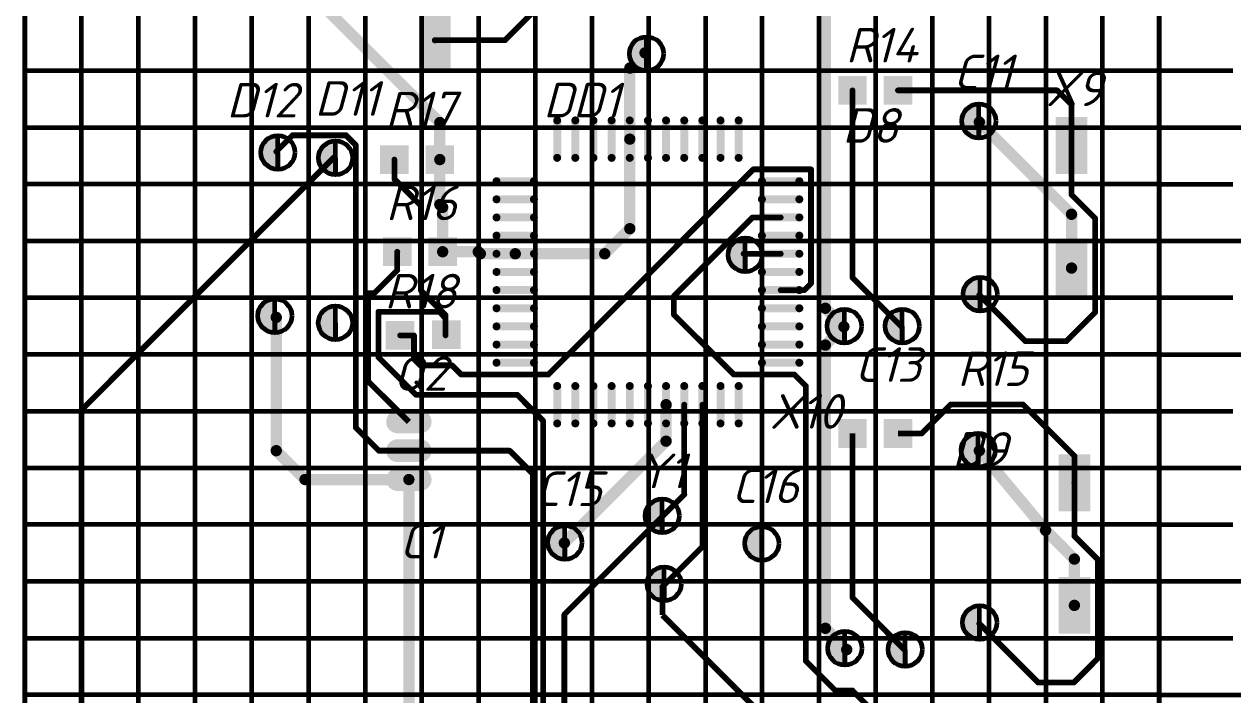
# Model space of a CAD drawing. Header units: millimetres. Extents: x 0 to 9139, y -367 to 2333.
# Drawn here: x 5733.5 to 5840, y 1588.2 to 1647.3 of the extents above; entities that cross this region are included whole.
import ezdxf

# ---------------------------------------------------------------- set-up
doc = ezdxf.new("R2010")
doc.units = ezdxf.units.MM
doc.header["$LTSCALE"] = 0.5
doc.layers.get('0').update_dxf_attribs({"lineweight": 60})
doc.layers.get('Defpoints').update_dxf_attribs({"color": 5})
for name, color, linetype in [('3-размеры', 6, 'Continuous'), ('TopLayer', 1, 'Continuous'), ('TopOverlay', 2, 'Continuous')]:
    doc.layers.add(name, color=color, linetype=linetype)
doc.layers.add('Слой1', color=7, linetype='Continuous', lineweight=60)
doc.styles.get("Standard").update_dxf_attribs({"font": 'isocpeui.ttf', "width": 0.9})
doc.dimstyles.new('ISO-25', dxfattribs={"dimtxt": 3.5, "dimasz": 3.5, "dimexe": 2, "dimexo": 0, "dimgap": 1, "dimtad": 1, "dimtoh": 1, "dimdec": 0, "dimtxsty": 'Standard', "dimcen": 2.5, "dimadec": 0, "dimazin": 0, "dimtfac": 1, "dimtdec": 0, "dimtmove": 0, "dimatfit": 3, "dimldrblk": 'DOTSMALL', "dimfxl": 1, "dimarcsym": 0})

# ---------------------------------------------------------------- blocks, each defined once
blk = doc.blocks.new('*U71')
blk.add_line((0, 1.97), (0, -1.97))
blk = doc.blocks.new('*U72')
at = {"color": 0, "linetype": 'ByBlock', "lineweight": -2, "transparency": 16777216}
for p in [(100, 0), (110, 0), (120, 0), (130, 0), (140, 0), (150, 0)]:
    blk.add_blockref('*U71', p, dxfattribs=at)
blk = doc.blocks.new('*U67')
blk.add_line((3.25, 0), (-3.25, 0))
blk = doc.blocks.new('*U68')
at = {"color": 0, "linetype": 'ByBlock', "lineweight": -2, "transparency": 16777216}
for p in [(0, -95), (0, -100), (0, -105), (0, -110), (0, -115), (0, -120), (0, -125), (0, -130), (0, -135), (0, -140), (0, -145), (0, -150)]:
    blk.add_blockref('*U67', p, dxfattribs=at)
blk = doc.blocks.new('*D83')
at = {"layer": '3-размеры', "color": 0, "lineweight": -2, "transparency": 16777216}
for p, q in [((5733.51, 1793.23), (5715.27, 1793.23)), ((5717.27, 1789.73), (5717.27, 1491.73)), ((5733.51, 1488.23), (5715.27, 1488.23))]:
    blk.add_line(p, q, dxfattribs=at)
at = {"layer": '3-размеры', "color": 0, "transparency": 16777216}
for points in [[(5716.68, 1789.73), (5717.85, 1789.73), (5717.27, 1793.23)], [(5716.68, 1491.73), (5717.85, 1491.73), (5717.27, 1488.23)]]:
    blk.add_solid(points, dxfattribs=at)
at = {"layer": 'Defpoints', "color": 0, "transparency": 16777216}
for p in [(5733.51, 1793.23), (5717.27, 1488.23), (5733.51, 1488.23)]:
    blk.add_point(p, dxfattribs=at)
at = {"layer": '3-размеры', "color": 0, "transparency": 16777216, "insert": (5714.52, 1640.73), "char_height": 3.5, "attachment_point": 5, "rotation": 90}
blk.add_mtext('150h12', dxfattribs=at)
blk = doc.blocks.new('_DotSmall')
at = {"color": 0, "linetype": 'ByBlock', "const_width": 0.5}
blk.add_lwpolyline([(-0.0625, 0, 1), (0.0625, 0, 1)], format="xyb", close=True, dxfattribs=at)
blk = doc.blocks.new('*D78')
at = {"layer": '3-размеры', "color": 0, "lineweight": -2, "transparency": 16777216}
for p, q in [((5738.51, 1783.23), (5725.18, 1783.23)), ((5727.18, 1779.73), (5727.18, 1496.76)), ((5738.52, 1493.26), (5725.18, 1493.26))]:
    blk.add_line(p, q, dxfattribs=at)
at = {"layer": '3-размеры', "color": 0, "transparency": 16777216}
for points in [[(5726.6, 1779.73), (5727.76, 1779.73), (5727.18, 1783.23)], [(5726.6, 1496.76), (5727.76, 1496.76), (5727.18, 1493.26)]]:
    blk.add_solid(points, dxfattribs=at)
at = {"layer": 'Defpoints', "color": 0, "transparency": 16777216}
for p in [(5738.51, 1783.23), (5727.18, 1493.26), (5738.52, 1493.26)]:
    blk.add_point(p, dxfattribs=at)
at = {"layer": '3-размеры', "color": 0, "transparency": 16777216, "insert": (5724.43, 1638.25), "char_height": 3.5, "attachment_point": 5, "rotation": 90}
blk.add_mtext('145%%P0.2', dxfattribs=at)
blk = doc.blocks.new('*U73')
for p, q in [((5, 152.5), (5, -152.5)), ((-5, 147.5), (-5, -152.5)), ((0.01, -152.5), (0.01, 147.5))]:
    blk.add_line(p, q)
blk = doc.blocks.new('*U74')
at = {"color": 0, "linetype": 'ByBlock', "lineweight": -2, "transparency": 16777216}
for p in [(0, 0), (15, 0), (30, 0), (45, 0), (60, 0), (75, 0), (90, 0)]:
    blk.add_blockref('*U73', p, dxfattribs=at)
blk = doc.blocks.new('*U75')
for p, q in [((50, 5), (-50, 5)), ((-50, 0), (50, 0)), ((-50, -5), (50, -5))]:
    blk.add_line(p, q)
blk = doc.blocks.new('*U76')
at = {"color": 0, "linetype": 'ByBlock', "lineweight": -2, "transparency": 16777216}
for p in [(0, 150), (0, 135), (0, 120), (0, 105), (0, 90)]:
    blk.add_blockref('*U75', p, dxfattribs=at)

msp = doc.modelspace()

# ---------------------------------------------------------------- hatches: boundary and pattern name
h = msp.add_hatch(color=256)
h.dxf.hatch_style = 1
h.paths.add_polyline_path([(5788.32, 1646.22, 0.414214), (5786.82, 1644.72, 0.414214), (5788.32, 1643.22)])
h = msp.add_hatch(color=256)
h.dxf.hatch_style = 1
h.paths.add_polyline_path([(5817.62, 1640.29, 0.414214), (5816.12, 1638.79, 0.414214), (5817.62, 1637.29), (5817.62, 1638.79)])
h = msp.add_hatch(color=256)
h.dxf.hatch_style = 1
h.paths.add_polyline_path([(5755.83, 1637.52, 0.414214), (5754.33, 1636.02, 0.414214), (5755.83, 1634.52), (5755.83, 1636.02)])
h = msp.add_hatch(color=256)
h.dxf.hatch_style = 1
h.paths.add_polyline_path([(5760.91, 1637.04, 0.414214), (5759.41, 1635.54, 0.414214), (5760.91, 1634.04), (5760.91, 1635.54)])
h = msp.add_hatch(color=256)
h.dxf.hatch_style = 1
h.paths.add_polyline_path([(5797.03, 1628.5, 0.414214), (5795.53, 1627, 0.414214), (5797.03, 1625.5), (5797.03, 1627)])
h = msp.add_hatch(color=256)
h.dxf.hatch_style = 1
h.paths.add_polyline_path([(5817.74, 1625.03, 0.414214), (5816.24, 1623.53, 0.414214), (5817.74, 1622.03), (5817.74, 1623.53)])
h = msp.add_hatch(color=256)
h.dxf.hatch_style = 1
h.paths.add_polyline_path([(5755.56, 1623.13, 0.414214), (5754.06, 1621.63, 0.414214), (5755.56, 1620.13), (5755.56, 1621.63)])
h = msp.add_hatch(color=256)
h.dxf.hatch_style = 1
h.paths.add_polyline_path([(5760.89, 1622.51, 0.414214), (5759.39, 1621.01, 0.414214), (5760.89, 1619.51), (5760.89, 1621.01)])
h = msp.add_hatch(color=256)
h.dxf.hatch_style = 1
h.paths.add_polyline_path([(5805.76, 1622.22, 0.414214), (5804.26, 1620.72, 0.414214), (5805.76, 1619.22), (5805.76, 1620.72)])
h = msp.add_hatch(color=256)
h.dxf.hatch_style = 1
h.paths.add_polyline_path([(5810.87, 1622.22, 0.414214), (5809.37, 1620.72, 0.414214), (5810.87, 1619.22), (5810.87, 1620.72)])
h = msp.add_hatch(color=256)
h.dxf.hatch_style = 1
h.paths.add_polyline_path([(5817.57, 1611.28, 0.414214), (5816.07, 1609.78, 0.414214), (5817.57, 1608.28), (5817.57, 1609.78)])
h = msp.add_hatch(color=256)
h.dxf.hatch_style = 1
h.paths.add_polyline_path([(5789.71, 1605.5, 0.414214), (5788.21, 1604, 0.414214), (5789.71, 1602.5), (5789.71, 1604)])
h = msp.add_hatch(color=256)
h.dxf.hatch_style = 1
h.paths.add_polyline_path([(5781.13, 1603.16, 0.414214), (5779.63, 1601.66, 0.414214), (5781.13, 1600.16), (5781.13, 1601.66)])
h = msp.add_hatch(color=256)
h.dxf.hatch_style = 1
h.paths.add_polyline_path([(5798.48, 1603.07, 0.414214), (5796.98, 1601.57, 0.414214), (5798.48, 1600.07), (5798.48, 1601.57)])
h = msp.add_hatch(color=256)
h.dxf.hatch_style = 1
h.paths.add_polyline_path([(5789.87, 1599.5, 0.414214), (5788.37, 1598, 0.414214), (5789.87, 1596.5), (5789.87, 1598)])
h = msp.add_hatch(color=256)
h.dxf.hatch_style = 1
h.paths.add_polyline_path([(5817.69, 1596.1, 0.414214), (5816.19, 1594.6, 0.414214), (5817.69, 1593.1), (5817.69, 1594.6)])
h = msp.add_hatch(color=256)
h.dxf.hatch_style = 1
h.paths.add_polyline_path([(5805.8, 1593.83, 0.414214), (5804.3, 1592.33, 0.414214), (5805.8, 1590.83), (5805.8, 1592.33)])
h = msp.add_hatch(color=256)
h.dxf.hatch_style = 1
h.paths.add_polyline_path([(5811.12, 1593.73, 0.414214), (5809.62, 1592.23, 0.414214), (5811.12, 1590.73), (5811.12, 1592.23)])

# ---------------------------------------------------------------- linework, layer by layer
for p, q in [((5733.51, 1488.23), (5733.51, 1788.23)), ((5833.51, 1488.23), (5833.51, 1788.23)), ((5833.51, 1785.73), (5833.51, 1488.23))]:
    msp.add_line(p, q)
at = {"layer": 'TopLayer'}
for points, const_width in [([(5770.1, 1638.65), (5755.09, 1653.65)], 1), ([(5804.09, 1622.29), (5804.09, 1649.77)], 1), ([(5778.29, 1648.35), (5775.85, 1645.91)], 0.508), ([(5775.85, 1645.91), (5769.65, 1645.91)], 0.508), ([(5769.65, 1645.89), (5769.65, 1645.91)], 0.508), ([(5788.19, 1644.79), (5786.85, 1643.45)], 1), ([(5786.85, 1637.19), (5786.85, 1643.45)], 1), ([(5806.48, 1624.98), (5806.48, 1641.49)], 0.508), ([(5824.52, 1641.49), (5810.48, 1641.49)], 0.508), ([(5825.79, 1640.22), (5824.52, 1641.49)], 0.508), ([(5825.79, 1636.63), (5825.79, 1640.22)], 0.508), ([(5770.1, 1635.39), (5770.1, 1638.65)], 1), ([(5780.45, 1638.84), (5780.45, 1635.54)], 0.7), ([(5782.05, 1638.84), (5782.05, 1635.54)], 0.7), ([(5783.65, 1638.84), (5783.65, 1635.54)], 0.7), ([(5785.25, 1638.84), (5785.25, 1635.54)], 0.7), ([(5786.85, 1638.84), (5786.85, 1635.54)], 0.7), ([(5788.45, 1638.84), (5788.45, 1635.54)], 0.7), ([(5790.05, 1638.84), (5790.05, 1635.54)], 0.7), ([(5791.65, 1638.84), (5791.65, 1635.54)], 0.7), ([(5793.25, 1638.84), (5793.25, 1635.54)], 0.7), ([(5794.85, 1638.84), (5794.85, 1635.54)], 0.7), ([(5796.45, 1638.84), (5796.45, 1635.54)], 0.7), ([(5825.79, 1630.57), (5817.66, 1638.7)], 1), ([(5757.12, 1637.53), (5755.68, 1636.09)], 0.508), ([(5761.83, 1637.53), (5757.12, 1637.53)], 0.508), ([(5762.69, 1636.66), (5761.83, 1637.53)], 0.508), ([(5786.85, 1629.3), (5786.85, 1637.19)], 1), ([(5762.69, 1611.77), (5762.69, 1636.66)], 0.508), ([(5825.79, 1632.3), (5825.79, 1636.63)], 0.508), ([(5760.76, 1635.58), (5738.51, 1613.33)], 0.508), ([(5766.1, 1633.67), (5766.1, 1635.39)], 0.508), ([(5770.1, 1631.43), (5770.1, 1635.39)], 1), ([(5797.74, 1634.53), (5779.66, 1616.45)], 0.508), ([(5802.82, 1634.53), (5797.74, 1634.53)], 0.508), ([(5802.82, 1624.47), (5802.82, 1634.53)], 0.508), ([(5768.43, 1631.33), (5766.1, 1633.67)], 0.508), ([(5778.4, 1633.49), (5775.1, 1633.49)], 0.7), ([(5801.8, 1633.49), (5798.5, 1633.49)], 0.7), ([(5827.87, 1630.21), (5825.79, 1632.3)], 0.508), ([(5768.43, 1623.85), (5768.43, 1631.33)], 0.508), ([(5770.35, 1631.18), (5770.1, 1631.43)], 1), ([(5770.35, 1627.27), (5770.35, 1631.18)], 1), ([(5778.4, 1631.89), (5775.1, 1631.89)], 0.7), ([(5801.8, 1631.89), (5798.5, 1631.89)], 0.7), ([(5778.4, 1630.29), (5775.1, 1630.29)], 0.7), ([(5797.67, 1630.29), (5790.73, 1623.35)], 0.508), ([(5800.15, 1630.29), (5797.67, 1630.29)], 0.508), ([(5801.8, 1630.29), (5798.5, 1630.29)], 0.7), ([(5825.79, 1625.83), (5825.79, 1630.57)], 1), ([(5827.87, 1621.93), (5827.87, 1630.21)], 0.508), ([(5786.85, 1629.3), (5784.64, 1627.09)], 1), ([(5778.4, 1628.69), (5775.1, 1628.69)], 0.7), ([(5801.8, 1628.69), (5798.5, 1628.69)], 0.7), ([(5766.35, 1625.64), (5766.35, 1627.27)], 0.508), ([(5773.49, 1627.27), (5770.35, 1627.27)], 1), ([(5773.67, 1627.09), (5773.49, 1627.27)], 1), ([(5776.75, 1627.09), (5773.67, 1627.09)], 1), ([(5778.4, 1627.09), (5775.1, 1627.09)], 0.7), ([(5784.64, 1627.09), (5776.75, 1627.09)], 1), ([(5800.15, 1627.09), (5796.88, 1627.09)], 0.508), ([(5801.8, 1627.09), (5798.5, 1627.09)], 0.7), ([(5766.35, 1625.64), (5764.32, 1623.61)], 0.508), ([(5778.4, 1625.49), (5775.1, 1625.49)], 0.7), ([(5801.8, 1625.49), (5798.5, 1625.49)], 0.7), ([(5810.8, 1620.66), (5806.48, 1624.98)], 0.508), ([(5764.32, 1623.61), (5763.78, 1623.61)], 0.508), ([(5763.78, 1615.86), (5763.78, 1623.61)], 0.508), ([(5770.6, 1621.68), (5768.43, 1623.85)], 0.508), ([(5778.4, 1623.89), (5775.1, 1623.89)], 0.7), ([(5801.8, 1623.89), (5798.5, 1623.89)], 0.7), ([(5802.24, 1623.89), (5800.15, 1623.89)], 0.508), ([(5802.82, 1624.47), (5802.24, 1623.89)], 0.508), ([(5790.73, 1621.73), (5790.73, 1623.35)], 0.508), ([(5805.72, 1620.66), (5804.09, 1622.29)], 1), ([(5821.72, 1619.39), (5817.66, 1623.46)], 0.508), ([(5755.68, 1609.74), (5755.68, 1621.49)], 1), ([(5764.69, 1617.97), (5764.69, 1621.98)], 0.508), ([(5770.05, 1621.98), (5764.69, 1621.98)], 0.508), ([(5770.6, 1621.42), (5770.05, 1621.98)], 0.508), ([(5770.6, 1621.42), (5770.6, 1621.68)], 0.508), ([(5770.6, 1619.9), (5770.6, 1621.42)], 0.508), ([(5778.4, 1622.29), (5775.1, 1622.29)], 0.7), ([(5796.02, 1616.45), (5790.73, 1621.73)], 0.508), ([(5801.8, 1622.29), (5798.5, 1622.29)], 0.7), ([(5827.87, 1621.93), (5825.33, 1619.39)], 0.508), ([(5778.4, 1620.69), (5775.1, 1620.69)], 0.7), ([(5801.8, 1620.69), (5798.5, 1620.69)], 0.7), ([(5805.72, 1620.66), (5804.09, 1619.04)], 1), ([(5767.82, 1619.9), (5766.6, 1619.9)], 0.508), ([(5767.82, 1617.82), (5767.82, 1619.9)], 0.508), ([(5825.33, 1619.39), (5821.72, 1619.39)], 0.508), ([(5778.4, 1619.09), (5775.1, 1619.09)], 0.7), ([(5801.8, 1619.09), (5798.5, 1619.09)], 0.7), ([(5804.09, 1594.09), (5804.09, 1619.04)], 1), ([(5767.99, 1614.67), (5764.69, 1617.97)], 0.508), ([(5768.38, 1617.26), (5767.82, 1617.82)], 0.508), ([(5771.18, 1617.26), (5768.38, 1617.26)], 0.508), ([(5771.99, 1616.45), (5771.18, 1617.26)], 0.508), ([(5778.4, 1617.49), (5775.1, 1617.49)], 0.7), ([(5801.8, 1617.49), (5798.5, 1617.49)], 0.7), ([(5779.66, 1616.45), (5771.99, 1616.45)], 0.508), ([(5801.35, 1616.45), (5796.02, 1616.45)], 0.508), ([(5802.37, 1615.43), (5801.35, 1616.45)], 0.508), ([(5767.37, 1612.28), (5763.78, 1615.86)], 0.508), ([(5780.45, 1615.44), (5780.45, 1612.14)], 0.7), ([(5782.05, 1615.44), (5782.05, 1612.14)], 0.7), ([(5783.65, 1615.44), (5783.65, 1612.14)], 0.7), ([(5785.25, 1615.44), (5785.25, 1612.14)], 0.7), ([(5786.85, 1615.44), (5786.85, 1612.14)], 0.7), ([(5788.45, 1615.44), (5788.45, 1612.14)], 0.7), ([(5790.05, 1615.44), (5790.05, 1612.14)], 0.7), ([(5791.65, 1615.44), (5791.65, 1612.14)], 0.7), ([(5793.25, 1615.44), (5793.25, 1612.14)], 0.7), ([(5794.85, 1615.44), (5794.85, 1612.14)], 0.7), ([(5796.45, 1615.44), (5796.45, 1612.14)], 0.7), ([(5802.37, 1591.2), (5802.37, 1615.43)], 0.508), ([(5776.92, 1614.67), (5767.99, 1614.67)], 0.508), ([(5779.2, 1612.38), (5776.92, 1614.67)], 0.508), ([(5790.05, 1610.58), (5790.05, 1613.79)], 1), ([(5738.51, 1510.46), (5738.51, 1613.33)], 0.508), ([(5766.37, 1612.28), (5768.37, 1612.28)], 2), ([(5791.65, 1605.88), (5791.65, 1613.79)], 0.508), ([(5793.25, 1601.28), (5793.25, 1613.79)], 0.508), ([(5815.12, 1613.8), (5812.58, 1611.26)], 0.508), ([(5821.52, 1613.8), (5815.12, 1613.8)], 0.508), ([(5826.04, 1609.28), (5821.52, 1613.8)], 0.508), ([(5779.2, 1585.36), (5779.2, 1612.38)], 0.508), ([(5764.72, 1609.74), (5762.69, 1611.77)], 0.508), ([(5790.05, 1610.58), (5781.08, 1601.61)], 1), ([(5806.48, 1596.79), (5806.48, 1611.26)], 0.508), ([(5812.58, 1611.26), (5810.48, 1611.26)], 0.508), ([(5758.22, 1607.2), (5755.68, 1609.74)], 1), ([(5767.37, 1609.74), (5764.72, 1609.74)], 0.508), ([(5766.37, 1609.74), (5768.37, 1609.74)], 2), ([(5776.26, 1609.74), (5767.37, 1609.74)], 0.508), ([(5778.29, 1607.71), (5776.26, 1609.74)], 0.508), ([(5823.5, 1602.73), (5817.66, 1609.74)], 1), ([(5826.04, 1606.91), (5826.04, 1609.28)], 0.508), ([(5766.37, 1607.2), (5768.37, 1607.2)], 2), ([(5778.29, 1579.26), (5778.29, 1607.71)], 0.508), ([(5767.37, 1607.2), (5758.22, 1607.2)], 1), ([(5767.37, 1585.86), (5767.37, 1607.2)], 1), ([(5826.04, 1602.22), (5826.04, 1606.91)], 0.508), ([(5791.65, 1605.88), (5789.72, 1603.95)], 0.508), ([(5789.72, 1603.95), (5781.08, 1595.31)], 0.508), ([(5826.04, 1600.19), (5823.5, 1602.73)], 1), ([(5793.25, 1601.28), (5789.72, 1597.75)], 0.508), ([(5828.12, 1600.14), (5826.04, 1602.22)], 0.508), ([(5826.04, 1596.11), (5826.04, 1600.19)], 1), ([(5828.12, 1591.45), (5828.12, 1600.14)], 0.508), ([(5789.72, 1595.26), (5789.72, 1597.75)], 0.508), ([(5811.05, 1592.21), (5806.48, 1596.79)], 0.508), ([(5781.08, 1586.37), (5781.08, 1595.31)], 0.508), ([(5798.61, 1586.37), (5789.72, 1595.26)], 0.508), ([(5805.97, 1592.21), (5804.09, 1594.09)], 1), ([(5822.84, 1589.32), (5817.66, 1594.5)], 0.508), ([(5804.96, 1588.61), (5802.37, 1591.2)], 0.508), ([(5828.12, 1591.45), (5825.99, 1589.32)], 0.508), ([(5806.47, 1588.61), (5804.96, 1588.61)], 0.508), ([(5810.74, 1584.34), (5806.47, 1588.61)], 0.508), ([(5825.99, 1589.32), (5822.84, 1589.32)], 0.508)]:
    msp.add_lwpolyline(points, dxfattribs=dict(at, const_width=const_width))
for points, const_width in [([(5769.78, 1645.91, -1), (5769.53, 1645.91, -1)], 0.254), ([(5769.78, 1645.91, -1), (5769.53, 1645.91, -1)], 0.254), ([(5769.78, 1645.89, -1), (5769.53, 1645.89, -1)], 0.254), ([(5775.98, 1645.91, -1), (5775.72, 1645.91, -1)], 0.254), ([(5775.98, 1645.91, -1), (5775.72, 1645.91, -1)], 0.254), ([(5788.44, 1644.79, -1), (5787.94, 1644.79, -1)], 0.5), ([(5787.1, 1643.45, -1), (5786.6, 1643.45, -1)], 0.5), ([(5787.1, 1643.45, -1), (5786.6, 1643.45, -1)], 0.5), ([(5806.61, 1641.49, -1), (5806.36, 1641.49, -1)], 0.254), ([(5810.61, 1641.49, -1), (5810.36, 1641.49, -1)], 0.254), ([(5824.64, 1641.49, -1), (5824.39, 1641.49, -1)], 0.254), ([(5824.64, 1641.49, -1), (5824.39, 1641.49, -1)], 0.254), ([(5825.91, 1640.22, -1), (5825.66, 1640.22, -1)], 0.254), ([(5825.91, 1640.22, -1), (5825.66, 1640.22, -1)], 0.254), ([(5770.35, 1638.65, -1), (5769.85, 1638.65, -1)], 0.5), ([(5770.35, 1638.65, -1), (5769.85, 1638.65, -1)], 0.5), ([(5780.62, 1638.84, -1), (5780.27, 1638.84, -1)], 0.35), ([(5782.22, 1638.84, -1), (5781.87, 1638.84, -1)], 0.35), ([(5783.82, 1638.84, -1), (5783.47, 1638.84, -1)], 0.35), ([(5785.42, 1638.84, -1), (5785.07, 1638.84, -1)], 0.35), ([(5787.02, 1638.84, -1), (5786.67, 1638.84, -1)], 0.35), ([(5788.62, 1638.84, -1), (5788.27, 1638.84, -1)], 0.35), ([(5790.22, 1638.84, -1), (5789.87, 1638.84, -1)], 0.35), ([(5791.82, 1638.84, -1), (5791.47, 1638.84, -1)], 0.35), ([(5793.42, 1638.84, -1), (5793.07, 1638.84, -1)], 0.35), ([(5795.02, 1638.84, -1), (5794.67, 1638.84, -1)], 0.35), ([(5796.62, 1638.84, -1), (5796.27, 1638.84, -1)], 0.35), ([(5817.91, 1638.7, -1), (5817.41, 1638.7, -1)], 0.5), ([(5757.25, 1637.53, -1), (5756.99, 1637.53, -1)], 0.254), ([(5757.25, 1637.53, -1), (5756.99, 1637.53, -1)], 0.254), ([(5761.96, 1637.53, -1), (5761.7, 1637.53, -1)], 0.254), ([(5761.96, 1637.53, -1), (5761.7, 1637.53, -1)], 0.254), ([(5787.1, 1637.19, -1), (5786.6, 1637.19, -1)], 0.5), ([(5787.1, 1637.19, -1), (5786.6, 1637.19, -1)], 0.5), ([(5762.82, 1636.66, -1), (5762.57, 1636.66, -1)], 0.254), ([(5762.82, 1636.66, -1), (5762.57, 1636.66, -1)], 0.254), ([(5825.91, 1636.63, -1), (5825.66, 1636.63, -1)], 0.254), ([(5825.91, 1636.63, -1), (5825.66, 1636.63, -1)], 0.254), ([(5755.81, 1636.09, -1), (5755.56, 1636.09, -1)], 0.254), ([(5760.89, 1635.58, -1), (5760.64, 1635.58, -1)], 0.254), ([(5766.22, 1635.39, -1), (5765.97, 1635.39, -1)], 0.254), ([(5770.35, 1635.39, -1), (5769.85, 1635.39, -1)], 0.5), ([(5770.35, 1635.39, -1), (5769.85, 1635.39, -1)], 0.5), ([(5780.62, 1635.54, -1), (5780.27, 1635.54, -1)], 0.35), ([(5782.22, 1635.54, -1), (5781.87, 1635.54, -1)], 0.35), ([(5783.82, 1635.54, -1), (5783.47, 1635.54, -1)], 0.35), ([(5785.42, 1635.54, -1), (5785.07, 1635.54, -1)], 0.35), ([(5787.02, 1635.54, -1), (5786.67, 1635.54, -1)], 0.35), ([(5788.62, 1635.54, -1), (5788.27, 1635.54, -1)], 0.35), ([(5790.22, 1635.54, -1), (5789.87, 1635.54, -1)], 0.35), ([(5791.82, 1635.54, -1), (5791.47, 1635.54, -1)], 0.35), ([(5793.42, 1635.54, -1), (5793.07, 1635.54, -1)], 0.35), ([(5795.02, 1635.54, -1), (5794.67, 1635.54, -1)], 0.35), ([(5796.62, 1635.54, -1), (5796.27, 1635.54, -1)], 0.35), ([(5797.87, 1634.53, -1), (5797.62, 1634.53, -1)], 0.254), ([(5797.87, 1634.53, -1), (5797.62, 1634.53, -1)], 0.254), ([(5802.95, 1634.53, -1), (5802.7, 1634.53, -1)], 0.254), ([(5802.95, 1634.53, -1), (5802.7, 1634.53, -1)], 0.254), ([(5766.22, 1633.67, -1), (5765.97, 1633.67, -1)], 0.254), ([(5766.22, 1633.67, -1), (5765.97, 1633.67, -1)], 0.254), ([(5775.27, 1633.49, -1), (5774.92, 1633.49, -1)], 0.35), ([(5778.57, 1633.49, -1), (5778.22, 1633.49, -1)], 0.35), ([(5798.67, 1633.49, -1), (5798.32, 1633.49, -1)], 0.35), ([(5801.97, 1633.49, -1), (5801.62, 1633.49, -1)], 0.35), ([(5825.91, 1632.3, -1), (5825.66, 1632.3, -1)], 0.254), ([(5825.91, 1632.3, -1), (5825.66, 1632.3, -1)], 0.254), ([(5768.56, 1631.33, -1), (5768.31, 1631.33, -1)], 0.254), ([(5768.56, 1631.33, -1), (5768.31, 1631.33, -1)], 0.254), ([(5770.35, 1631.43, -1), (5769.85, 1631.43, -1)], 0.5), ([(5770.35, 1631.43, -1), (5769.85, 1631.43, -1)], 0.5), ([(5770.6, 1631.18, -1), (5770.1, 1631.18, -1)], 0.5), ([(5770.6, 1631.18, -1), (5770.1, 1631.18, -1)], 0.5), ([(5775.27, 1631.89, -1), (5774.92, 1631.89, -1)], 0.35), ([(5778.57, 1631.89, -1), (5778.22, 1631.89, -1)], 0.35), ([(5798.67, 1631.89, -1), (5798.32, 1631.89, -1)], 0.35), ([(5801.97, 1631.89, -1), (5801.62, 1631.89, -1)], 0.35), ([(5775.27, 1630.29, -1), (5774.92, 1630.29, -1)], 0.35), ([(5778.57, 1630.29, -1), (5778.22, 1630.29, -1)], 0.35), ([(5797.8, 1630.29, -1), (5797.54, 1630.29, -1)], 0.254), ([(5797.8, 1630.29, -1), (5797.54, 1630.29, -1)], 0.254), ([(5798.67, 1630.29, -1), (5798.32, 1630.29, -1)], 0.35), ([(5800.28, 1630.29, -1), (5800.02, 1630.29, -1)], 0.254), ([(5801.97, 1630.29, -1), (5801.62, 1630.29, -1)], 0.35), ([(5826.04, 1630.57, -1), (5825.54, 1630.57, -1)], 0.5), ([(5826.04, 1630.57, -1), (5825.54, 1630.57, -1)], 0.5), ([(5828, 1630.21, -1), (5827.74, 1630.21, -1)], 0.254), ([(5828, 1630.21, -1), (5827.74, 1630.21, -1)], 0.254), ([(5787.1, 1629.3, -1), (5786.6, 1629.3, -1)], 0.5), ([(5787.1, 1629.3, -1), (5786.6, 1629.3, -1)], 0.5), ([(5775.27, 1628.69, -1), (5774.92, 1628.69, -1)], 0.35), ([(5778.57, 1628.69, -1), (5778.22, 1628.69, -1)], 0.35), ([(5798.67, 1628.69, -1), (5798.32, 1628.69, -1)], 0.35), ([(5801.97, 1628.69, -1), (5801.62, 1628.69, -1)], 0.35), ([(5766.48, 1627.27, -1), (5766.22, 1627.27, -1)], 0.254), ([(5770.6, 1627.27, -1), (5770.1, 1627.27, -1)], 0.5), ([(5770.6, 1627.27, -1), (5770.1, 1627.27, -1)], 0.5), ([(5773.74, 1627.27, -1), (5773.24, 1627.27, -1)], 0.5), ([(5773.74, 1627.27, -1), (5773.24, 1627.27, -1)], 0.5), ([(5773.92, 1627.09, -1), (5773.42, 1627.09, -1)], 0.5), ([(5773.92, 1627.09, -1), (5773.42, 1627.09, -1)], 0.5), ([(5775.27, 1627.09, -1), (5774.92, 1627.09, -1)], 0.35), ([(5777, 1627.09, -1), (5776.5, 1627.09, -1)], 0.5), ([(5777, 1627.09, -1), (5776.5, 1627.09, -1)], 0.5), ([(5778.57, 1627.09, -1), (5778.22, 1627.09, -1)], 0.35), ([(5784.89, 1627.09, -1), (5784.39, 1627.09, -1)], 0.5), ([(5784.89, 1627.09, -1), (5784.39, 1627.09, -1)], 0.5), ([(5797.01, 1627.09, -1), (5796.75, 1627.09, -1)], 0.254), ([(5798.67, 1627.09, -1), (5798.32, 1627.09, -1)], 0.35), ([(5800.28, 1627.09, -1), (5800.02, 1627.09, -1)], 0.254), ([(5801.97, 1627.09, -1), (5801.62, 1627.09, -1)], 0.35), ([(5826.04, 1625.83, -1), (5825.54, 1625.83, -1)], 0.5), ([(5766.48, 1625.64, -1), (5766.22, 1625.64, -1)], 0.254), ([(5766.48, 1625.64, -1), (5766.22, 1625.64, -1)], 0.254), ([(5775.27, 1625.49, -1), (5774.92, 1625.49, -1)], 0.35), ([(5778.57, 1625.49, -1), (5778.22, 1625.49, -1)], 0.35), ([(5798.67, 1625.49, -1), (5798.32, 1625.49, -1)], 0.35), ([(5801.97, 1625.49, -1), (5801.62, 1625.49, -1)], 0.35), ([(5806.61, 1624.98, -1), (5806.36, 1624.98, -1)], 0.254), ([(5806.61, 1624.98, -1), (5806.36, 1624.98, -1)], 0.254), ([(5763.91, 1623.61, -1), (5763.66, 1623.61, -1)], 0.254), ([(5763.91, 1623.61, -1), (5763.66, 1623.61, -1)], 0.254), ([(5764.45, 1623.61, -1), (5764.19, 1623.61, -1)], 0.254), ([(5764.45, 1623.61, -1), (5764.19, 1623.61, -1)], 0.254), ([(5768.56, 1623.85, -1), (5768.31, 1623.85, -1)], 0.254), ([(5768.56, 1623.85, -1), (5768.31, 1623.85, -1)], 0.254), ([(5775.27, 1623.89, -1), (5774.92, 1623.89, -1)], 0.35), ([(5778.57, 1623.89, -1), (5778.22, 1623.89, -1)], 0.35), ([(5798.67, 1623.89, -1), (5798.32, 1623.89, -1)], 0.35), ([(5800.28, 1623.89, -1), (5800.02, 1623.89, -1)], 0.254), ([(5801.97, 1623.89, -1), (5801.62, 1623.89, -1)], 0.35), ([(5802.37, 1623.89, -1), (5802.11, 1623.89, -1)], 0.254), ([(5802.37, 1623.89, -1), (5802.11, 1623.89, -1)], 0.254), ([(5802.95, 1624.47, -1), (5802.7, 1624.47, -1)], 0.254), ([(5802.95, 1624.47, -1), (5802.7, 1624.47, -1)], 0.254), ([(5790.86, 1623.35, -1), (5790.61, 1623.35, -1)], 0.254), ([(5790.86, 1623.35, -1), (5790.61, 1623.35, -1)], 0.254), ([(5804.34, 1622.29, -1), (5803.84, 1622.29, -1)], 0.5), ([(5804.34, 1622.29, -1), (5803.84, 1622.29, -1)], 0.5), ([(5817.79, 1623.46, -1), (5817.53, 1623.46, -1)], 0.254), ([(5755.93, 1621.49, -1), (5755.43, 1621.49, -1)], 0.5), ([(5764.82, 1621.98, -1), (5764.56, 1621.98, -1)], 0.254), ([(5764.82, 1621.98, -1), (5764.56, 1621.98, -1)], 0.254), ([(5770.17, 1621.98, -1), (5769.92, 1621.98, -1)], 0.254), ([(5770.17, 1621.98, -1), (5769.92, 1621.98, -1)], 0.254), ([(5770.73, 1621.68, -1), (5770.48, 1621.68, -1)], 0.254), ([(5770.73, 1621.68, -1), (5770.48, 1621.68, -1)], 0.254), ([(5770.73, 1621.42, -1), (5770.48, 1621.42, -1)], 0.254), ([(5770.73, 1621.42, -1), (5770.48, 1621.42, -1)], 0.254), ([(5770.73, 1621.42, -1), (5770.48, 1621.42, -1)], 0.254), ([(5775.27, 1622.29, -1), (5774.92, 1622.29, -1)], 0.35), ([(5778.57, 1622.29, -1), (5778.22, 1622.29, -1)], 0.35), ([(5790.86, 1621.73, -1), (5790.61, 1621.73, -1)], 0.254), ([(5790.86, 1621.73, -1), (5790.61, 1621.73, -1)], 0.254), ([(5798.67, 1622.29, -1), (5798.32, 1622.29, -1)], 0.35), ([(5801.97, 1622.29, -1), (5801.62, 1622.29, -1)], 0.35), ([(5828, 1621.93, -1), (5827.74, 1621.93, -1)], 0.254), ([(5828, 1621.93, -1), (5827.74, 1621.93, -1)], 0.254), ([(5775.27, 1620.69, -1), (5774.92, 1620.69, -1)], 0.35), ([(5778.57, 1620.69, -1), (5778.22, 1620.69, -1)], 0.35), ([(5798.67, 1620.69, -1), (5798.32, 1620.69, -1)], 0.35), ([(5801.97, 1620.69, -1), (5801.62, 1620.69, -1)], 0.35), ([(5805.97, 1620.66, -1), (5805.47, 1620.66, -1)], 0.5), ([(5805.97, 1620.66, -1), (5805.47, 1620.66, -1)], 0.5), ([(5810.93, 1620.66, -1), (5810.67, 1620.66, -1)], 0.254), ([(5766.73, 1619.9, -1), (5766.48, 1619.9, -1)], 0.254), ([(5767.95, 1619.9, -1), (5767.7, 1619.9, -1)], 0.254), ([(5767.95, 1619.9, -1), (5767.7, 1619.9, -1)], 0.254), ([(5770.73, 1619.9, -1), (5770.48, 1619.9, -1)], 0.254), ([(5821.85, 1619.39, -1), (5821.6, 1619.39, -1)], 0.254), ([(5821.85, 1619.39, -1), (5821.6, 1619.39, -1)], 0.254), ([(5825.46, 1619.39, -1), (5825.2, 1619.39, -1)], 0.254), ([(5825.46, 1619.39, -1), (5825.2, 1619.39, -1)], 0.254), ([(5775.27, 1619.09, -1), (5774.92, 1619.09, -1)], 0.35), ([(5778.57, 1619.09, -1), (5778.22, 1619.09, -1)], 0.35), ([(5798.67, 1619.09, -1), (5798.32, 1619.09, -1)], 0.35), ([(5801.97, 1619.09, -1), (5801.62, 1619.09, -1)], 0.35), ([(5804.34, 1619.04, -1), (5803.84, 1619.04, -1)], 0.5), ([(5804.34, 1619.04, -1), (5803.84, 1619.04, -1)], 0.5), ([(5764.82, 1617.97, -1), (5764.56, 1617.97, -1)], 0.254), ([(5764.82, 1617.97, -1), (5764.56, 1617.97, -1)], 0.254), ([(5767.95, 1617.82, -1), (5767.7, 1617.82, -1)], 0.254), ([(5767.95, 1617.82, -1), (5767.7, 1617.82, -1)], 0.254), ([(5768.51, 1617.26, -1), (5768.26, 1617.26, -1)], 0.254), ([(5768.51, 1617.26, -1), (5768.26, 1617.26, -1)], 0.254), ([(5771.3, 1617.26, -1), (5771.05, 1617.26, -1)], 0.254), ([(5771.3, 1617.26, -1), (5771.05, 1617.26, -1)], 0.254), ([(5775.27, 1617.49, -1), (5774.92, 1617.49, -1)], 0.35), ([(5778.57, 1617.49, -1), (5778.22, 1617.49, -1)], 0.35), ([(5798.67, 1617.49, -1), (5798.32, 1617.49, -1)], 0.35), ([(5801.97, 1617.49, -1), (5801.62, 1617.49, -1)], 0.35), ([(5772.12, 1616.45, -1), (5771.86, 1616.45, -1)], 0.254), ([(5772.12, 1616.45, -1), (5771.86, 1616.45, -1)], 0.254), ([(5779.79, 1616.45, -1), (5779.53, 1616.45, -1)], 0.254), ([(5779.79, 1616.45, -1), (5779.53, 1616.45, -1)], 0.254), ([(5796.14, 1616.45, -1), (5795.89, 1616.45, -1)], 0.254), ([(5796.14, 1616.45, -1), (5795.89, 1616.45, -1)], 0.254), ([(5801.48, 1616.45, -1), (5801.22, 1616.45, -1)], 0.254), ([(5801.48, 1616.45, -1), (5801.22, 1616.45, -1)], 0.254), ([(5763.91, 1615.86, -1), (5763.66, 1615.86, -1)], 0.254), ([(5763.91, 1615.86, -1), (5763.66, 1615.86, -1)], 0.254), ([(5780.62, 1615.44, -1), (5780.27, 1615.44, -1)], 0.35), ([(5782.22, 1615.44, -1), (5781.87, 1615.44, -1)], 0.35), ([(5783.82, 1615.44, -1), (5783.47, 1615.44, -1)], 0.35), ([(5785.42, 1615.44, -1), (5785.07, 1615.44, -1)], 0.35), ([(5787.02, 1615.44, -1), (5786.67, 1615.44, -1)], 0.35), ([(5788.62, 1615.44, -1), (5788.27, 1615.44, -1)], 0.35), ([(5790.22, 1615.44, -1), (5789.87, 1615.44, -1)], 0.35), ([(5791.82, 1615.44, -1), (5791.47, 1615.44, -1)], 0.35), ([(5793.42, 1615.44, -1), (5793.07, 1615.44, -1)], 0.35), ([(5795.02, 1615.44, -1), (5794.67, 1615.44, -1)], 0.35), ([(5796.62, 1615.44, -1), (5796.27, 1615.44, -1)], 0.35), ([(5802.49, 1615.43, -1), (5802.24, 1615.43, -1)], 0.254), ([(5802.49, 1615.43, -1), (5802.24, 1615.43, -1)], 0.254), ([(5768.12, 1614.67, -1), (5767.87, 1614.67, -1)], 0.254), ([(5768.12, 1614.67, -1), (5767.87, 1614.67, -1)], 0.254), ([(5777.04, 1614.67, -1), (5776.79, 1614.67, -1)], 0.254), ([(5777.04, 1614.67, -1), (5776.79, 1614.67, -1)], 0.254), ([(5790.3, 1613.79, -1), (5789.8, 1613.79, -1)], 0.5), ([(5738.64, 1613.33, -1), (5738.39, 1613.33, -1)], 0.254), ([(5738.64, 1613.33, -1), (5738.39, 1613.33, -1)], 0.254), ([(5766.87, 1612.28, -1), (5765.87, 1612.28, -1)], 1), ([(5768.87, 1612.28, -1), (5767.87, 1612.28, -1)], 1), ([(5791.78, 1613.79, -1), (5791.52, 1613.79, -1)], 0.254), ([(5793.38, 1613.79, -1), (5793.12, 1613.79, -1)], 0.254), ([(5815.25, 1613.8, -1), (5814.99, 1613.8, -1)], 0.254), ([(5815.25, 1613.8, -1), (5814.99, 1613.8, -1)], 0.254), ([(5821.65, 1613.8, -1), (5821.39, 1613.8, -1)], 0.254), ([(5821.65, 1613.8, -1), (5821.39, 1613.8, -1)], 0.254), ([(5779.33, 1612.38, -1), (5779.08, 1612.38, -1)], 0.254), ([(5779.33, 1612.38, -1), (5779.08, 1612.38, -1)], 0.254), ([(5780.62, 1612.14, -1), (5780.27, 1612.14, -1)], 0.35), ([(5782.22, 1612.14, -1), (5781.87, 1612.14, -1)], 0.35), ([(5783.82, 1612.14, -1), (5783.47, 1612.14, -1)], 0.35), ([(5785.42, 1612.14, -1), (5785.07, 1612.14, -1)], 0.35), ([(5787.02, 1612.14, -1), (5786.67, 1612.14, -1)], 0.35), ([(5788.62, 1612.14, -1), (5788.27, 1612.14, -1)], 0.35), ([(5790.22, 1612.14, -1), (5789.87, 1612.14, -1)], 0.35), ([(5791.82, 1612.14, -1), (5791.47, 1612.14, -1)], 0.35), ([(5793.42, 1612.14, -1), (5793.07, 1612.14, -1)], 0.35), ([(5795.02, 1612.14, -1), (5794.67, 1612.14, -1)], 0.35), ([(5796.62, 1612.14, -1), (5796.27, 1612.14, -1)], 0.35), ([(5762.82, 1611.77, -1), (5762.57, 1611.77, -1)], 0.254), ([(5762.82, 1611.77, -1), (5762.57, 1611.77, -1)], 0.254), ([(5790.3, 1610.58, -1), (5789.8, 1610.58, -1)], 0.5), ([(5790.3, 1610.58, -1), (5789.8, 1610.58, -1)], 0.5), ([(5812.71, 1611.26, -1), (5812.45, 1611.26, -1)], 0.254), ([(5812.71, 1611.26, -1), (5812.45, 1611.26, -1)], 0.254), ([(5755.93, 1609.74, -1), (5755.43, 1609.74, -1)], 0.5), ([(5755.93, 1609.74, -1), (5755.43, 1609.74, -1)], 0.5), ([(5764.85, 1609.74, -1), (5764.6, 1609.74, -1)], 0.254), ([(5764.85, 1609.74, -1), (5764.6, 1609.74, -1)], 0.254), ([(5766.87, 1609.74, -1), (5765.87, 1609.74, -1)], 1), ([(5768.87, 1609.74, -1), (5767.87, 1609.74, -1)], 1), ([(5776.38, 1609.74, -1), (5776.13, 1609.74, -1)], 0.254), ([(5776.38, 1609.74, -1), (5776.13, 1609.74, -1)], 0.254), ([(5817.91, 1609.74, -1), (5817.41, 1609.74, -1)], 0.5), ([(5826.17, 1609.28, -1), (5825.91, 1609.28, -1)], 0.254), ([(5826.17, 1609.28, -1), (5825.91, 1609.28, -1)], 0.254), ([(5766.87, 1607.2, -1), (5765.87, 1607.2, -1)], 1), ([(5768.87, 1607.2, -1), (5767.87, 1607.2, -1)], 1), ([(5778.42, 1607.71, -1), (5778.16, 1607.71, -1)], 0.254), ([(5778.42, 1607.71, -1), (5778.16, 1607.71, -1)], 0.254), ([(5758.47, 1607.2, -1), (5757.97, 1607.2, -1)], 0.5), ([(5758.47, 1607.2, -1), (5757.97, 1607.2, -1)], 0.5), ([(5767.62, 1607.2, -1), (5767.12, 1607.2, -1)], 0.5), ([(5767.62, 1607.2, -1), (5767.12, 1607.2, -1)], 0.5), ([(5826.17, 1606.91, -1), (5825.91, 1606.91, -1)], 0.254), ([(5826.17, 1606.91, -1), (5825.91, 1606.91, -1)], 0.254), ([(5791.78, 1605.88, -1), (5791.52, 1605.88, -1)], 0.254), ([(5791.78, 1605.88, -1), (5791.52, 1605.88, -1)], 0.254), ([(5789.85, 1603.95, -1), (5789.59, 1603.95, -1)], 0.254), ([(5789.85, 1603.95, -1), (5789.59, 1603.95, -1)], 0.254), ([(5823.75, 1602.73, -1), (5823.25, 1602.73, -1)], 0.5), ([(5823.75, 1602.73, -1), (5823.25, 1602.73, -1)], 0.5), ([(5781.33, 1601.61, -1), (5780.83, 1601.61, -1)], 0.5), ([(5793.38, 1601.28, -1), (5793.12, 1601.28, -1)], 0.254), ([(5793.38, 1601.28, -1), (5793.12, 1601.28, -1)], 0.254), ([(5826.17, 1602.22, -1), (5825.91, 1602.22, -1)], 0.254), ([(5826.17, 1602.22, -1), (5825.91, 1602.22, -1)], 0.254), ([(5826.29, 1600.19, -1), (5825.79, 1600.19, -1)], 0.5), ([(5826.29, 1600.19, -1), (5825.79, 1600.19, -1)], 0.5), ([(5828.25, 1600.14, -1), (5828, 1600.14, -1)], 0.254), ([(5828.25, 1600.14, -1), (5828, 1600.14, -1)], 0.254), ([(5789.85, 1597.75, -1), (5789.59, 1597.75, -1)], 0.254), ([(5789.85, 1597.75, -1), (5789.59, 1597.75, -1)], 0.254), ([(5806.61, 1596.79, -1), (5806.36, 1596.79, -1)], 0.254), ([(5806.61, 1596.79, -1), (5806.36, 1596.79, -1)], 0.254), ([(5826.29, 1596.11, -1), (5825.79, 1596.11, -1)], 0.5), ([(5781.21, 1595.31, -1), (5780.96, 1595.31, -1)], 0.254), ([(5781.21, 1595.31, -1), (5780.96, 1595.31, -1)], 0.254), ([(5804.34, 1594.09, -1), (5803.84, 1594.09, -1)], 0.5), ([(5804.34, 1594.09, -1), (5803.84, 1594.09, -1)], 0.5), ([(5817.79, 1594.5, -1), (5817.53, 1594.5, -1)], 0.254), ([(5806.22, 1592.21, -1), (5805.72, 1592.21, -1)], 0.5), ([(5810.98, 1592.38, -1), (5810.73, 1592.38, -1)], 0.254), ([(5810.98, 1592.38, -1), (5810.73, 1592.38, -1)], 0.254), ([(5811.18, 1592.21, -1), (5810.93, 1592.21, -1)], 0.254), ([(5802.49, 1591.2, -1), (5802.24, 1591.2, -1)], 0.254), ([(5802.49, 1591.2, -1), (5802.24, 1591.2, -1)], 0.254), ([(5828.25, 1591.45, -1), (5828, 1591.45, -1)], 0.254), ([(5828.25, 1591.45, -1), (5828, 1591.45, -1)], 0.254), ([(5805.09, 1588.61, -1), (5804.83, 1588.61, -1)], 0.254), ([(5805.09, 1588.61, -1), (5804.83, 1588.61, -1)], 0.254), ([(5806.6, 1588.61, -1), (5806.34, 1588.61, -1)], 0.254), ([(5806.6, 1588.61, -1), (5806.34, 1588.61, -1)], 0.254), ([(5822.97, 1589.32, -1), (5822.71, 1589.32, -1)], 0.254), ([(5822.97, 1589.32, -1), (5822.71, 1589.32, -1)], 0.254), ([(5826.12, 1589.32, -1), (5825.86, 1589.32, -1)], 0.254), ([(5826.12, 1589.32, -1), (5825.86, 1589.32, -1)], 0.254)]:
    msp.add_lwpolyline(points, format="xyb", close=True, dxfattribs=dict(at, const_width=const_width))
for points in [[(5768.25, 1643.39), (5768.25, 1648.39), (5771.05, 1643.39), (5771.05, 1648.39)], [(5807.74, 1640.22), (5805.22, 1640.22), (5807.74, 1642.76), (5805.22, 1642.76)], [(5811.74, 1640.22), (5809.22, 1640.22), (5811.74, 1642.76), (5809.22, 1642.76)], [(5824.39, 1634.13), (5824.39, 1639.13), (5827.19, 1634.13), (5827.19, 1639.13)], [(5767.36, 1634.12), (5764.84, 1634.12), (5767.36, 1636.66), (5764.84, 1636.66)], [(5771.36, 1634.12), (5768.84, 1634.12), (5771.36, 1636.66), (5768.84, 1636.66)], [(5767.61, 1626), (5765.09, 1626), (5767.61, 1628.54), (5765.09, 1628.54)], [(5771.61, 1626), (5769.09, 1626), (5771.61, 1628.54), (5769.09, 1628.54)], [(5824.39, 1623.33), (5824.39, 1628.33), (5827.19, 1623.33), (5827.19, 1628.33)], [(5767.86, 1618.63), (5765.34, 1618.63), (5767.86, 1621.17), (5765.34, 1621.17)], [(5771.94, 1618.7), (5769.42, 1618.7), (5771.94, 1621.24), (5769.42, 1621.24)], [(5807.74, 1609.99), (5805.22, 1609.99), (5807.74, 1612.53), (5805.22, 1612.53)], [(5811.74, 1609.99), (5809.22, 1609.99), (5811.74, 1612.53), (5809.22, 1612.53)], [(5824.64, 1604.41), (5824.64, 1609.41), (5827.44, 1604.41), (5827.44, 1609.41)], [(5824.64, 1593.61), (5824.64, 1598.61), (5827.44, 1593.61), (5827.44, 1598.61)]]:
    msp.add_solid(points, dxfattribs=at)
at = {"layer": 'Слой1'}
for p, q in [((5788.32, 1643.22), (5788.32, 1646.22)), ((5817.62, 1637.29), (5817.62, 1640.29)), ((5817.62, 1638.79), (5817.62, 1637.29)), ((5755.83, 1634.52), (5755.83, 1637.52)), ((5760.91, 1634.04), (5760.91, 1637.04)), ((5755.83, 1636.02), (5755.83, 1634.52)), ((5760.91, 1635.54), (5760.91, 1634.04)), ((5797.03, 1625.5), (5797.03, 1628.5)), ((5797.03, 1627), (5797.03, 1625.5)), ((5817.74, 1622.03), (5817.74, 1625.03)), ((5755.56, 1620.13), (5755.56, 1623.13)), ((5817.74, 1623.53), (5817.74, 1622.03)), ((5760.89, 1619.51), (5760.89, 1622.51)), ((5805.76, 1619.22), (5805.76, 1622.22)), ((5810.87, 1619.22), (5810.87, 1622.22)), ((5755.56, 1621.63), (5755.56, 1620.13)), ((5760.89, 1621.01), (5760.89, 1619.51)), ((5805.76, 1620.72), (5805.76, 1619.22)), ((5810.87, 1620.72), (5810.87, 1619.22)), ((5817.57, 1608.28), (5817.57, 1611.28)), ((5817.57, 1609.78), (5817.57, 1608.28)), ((5789.71, 1602.5), (5789.71, 1605.5)), ((5789.71, 1604), (5789.71, 1602.5)), ((5781.13, 1600.16), (5781.13, 1603.16)), ((5798.48, 1600.07), (5798.48, 1603.07)), ((5781.13, 1601.66), (5781.13, 1600.16)), ((5798.48, 1601.57), (5798.48, 1600.07)), ((5789.87, 1596.5), (5789.87, 1599.5)), ((5789.87, 1598), (5789.87, 1596.5)), ((5817.69, 1593.1), (5817.69, 1596.1)), ((5817.69, 1594.6), (5817.69, 1593.1)), ((5805.8, 1590.83), (5805.8, 1593.83)), ((5811.12, 1590.73), (5811.12, 1593.73)), ((5805.8, 1592.33), (5805.8, 1590.83)), ((5811.12, 1592.23), (5811.12, 1590.73))]:
    msp.add_line(p, q, dxfattribs=at)
for centre in [(5788.32, 1644.72), (5817.62, 1638.79), (5755.83, 1636.02), (5760.91, 1635.54), (5797.03, 1627), (5817.74, 1623.53), (5755.56, 1621.63), (5760.89, 1621.01), (5805.76, 1620.72), (5810.87, 1620.72), (5817.57, 1609.78), (5789.71, 1604), (5781.13, 1601.66), (5798.48, 1601.57), (5789.87, 1598), (5817.69, 1594.6), (5805.8, 1592.33), (5811.12, 1592.23)]:
    msp.add_circle(centre, 1.5, dxfattribs=at)

# ---------------------------------------------------------------- block references
for name, p in [('*U74', (5738.51, 1640.73)), ('*U76', (5783.51, 1493.23))]:
    msp.add_blockref(name, p)
at = {"extrusion": (0, 0, -1), "zscale": -1}
msp.add_blockref('*U68', (-5836.76, 1738.23), dxfattribs=at)
at = {"extrusion": (0, 0, -1), "zscale": -1, "rotation": 270}
msp.add_blockref('*U72', (-5841.98, 1738.23), dxfattribs=at)

# ---------------------------------------------------------------- texts
at = {"layer": 'TopOverlay'}
for s, p in [('R14', (5805.88, 1643.95)), ('C11', (5815.37, 1641.59)), ('X9', (5823.51, 1640.1)), ('D12', (5751.31, 1639.1)), ('D11', (5759.07, 1639.25)), ('DD1', (5779.22, 1639.11)), ('R17', (5765.32, 1638.32)), ('D8', (5805.59, 1636.87)), ('R16', (5765.34, 1630.05)), ('R18', (5765.23, 1622.27)), ('C13', (5806.69, 1615.8)), ('R15', (5815.73, 1615.44)), ('Q2', (5765.99, 1615.02)), ('X10', (5799.17, 1611.68)), ('D9', (5815.27, 1608.33)), ('Y1', (5787.55, 1606.44)), ('C15', (5778.46, 1604.86)), ('C16', (5795.82, 1605.12)), ('C1', (5766.56, 1600.25))]:
    msp.add_text(s, height=3.048, dxfattribs=at).set_placement(p)

# ---------------------------------------------------------------- dimensions: what is measured, and where the dimension line sits
at = {"layer": '3-размеры'}
for base, p1, p2, text, picture, middle in [((5717.27, 1488.23), (5733.51, 1793.23), (5733.51, 1488.23), '150h12', '*D83', (5714.52, 1640.73)), ((5727.18, 1493.26), (5738.51, 1783.23), (5738.52, 1493.26), '145%%P0.2', '*D78', (5724.43, 1638.25))]:
    dim = msp.add_linear_dim(base=base, p1=p1, p2=p2, angle=90, text=text, dimstyle='ISO-25', dxfattribs=at)
    dim.commit()
    dim.dimension.update_dxf_attribs({"geometry": picture, "text_midpoint": middle})

doc.saveas('drawing.dxf')
